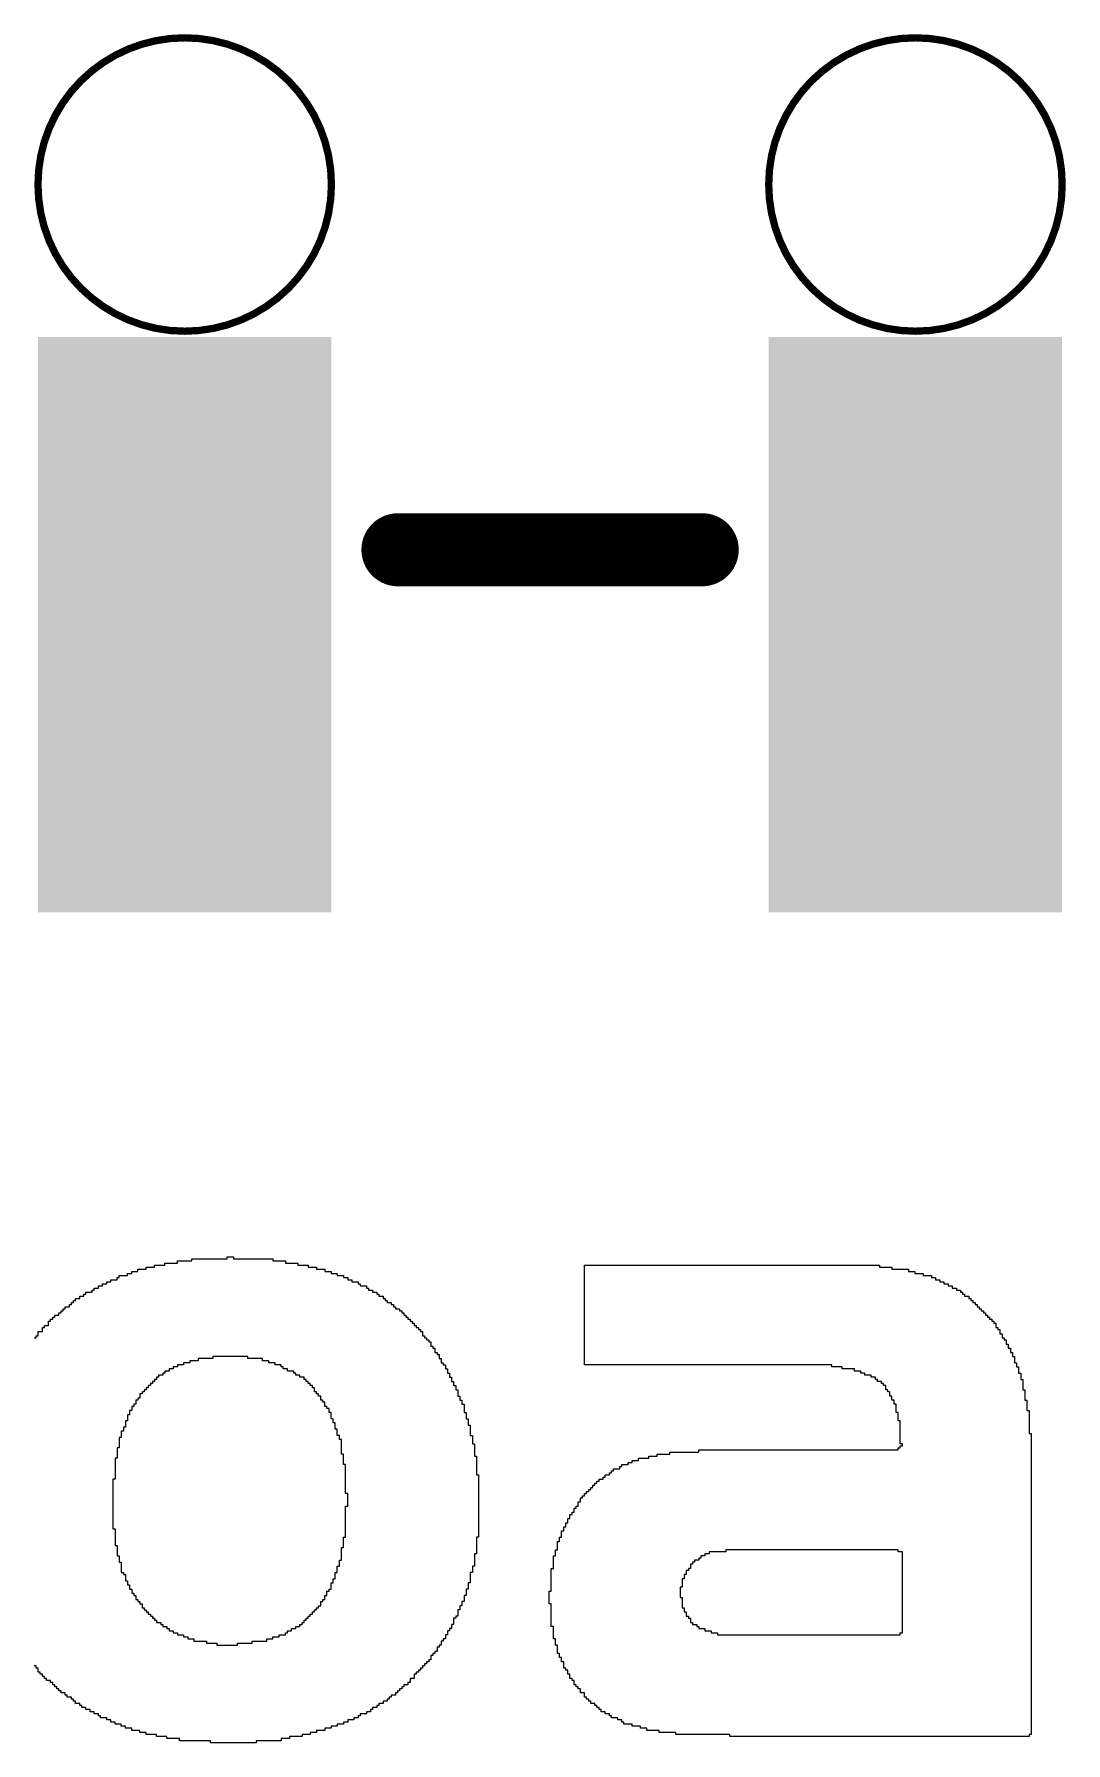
# Model space of a CAD drawing. Header units: inches. Extents: x -3.1 to 90.9, y -0.8 to 60.1.
# Drawn here: x 42.13 to 45.71, y 48.81 to 54.75 of the extents above; entities that cross this region are included whole.
import ezdxf

# ---------------------------------------------------------------- set-up
doc = ezdxf.new("R2010")
doc.units = ezdxf.units.IN
for name, color, linetype in [('Mechanical 1', 6, 'Continuous'), ('Top Overlay', 2, 'Continuous'), ('Top Paste', 8, 'Continuous')]:
    doc.layers.add(name, color=color, linetype=linetype)

# ---------------------------------------------------------------- blocks, each defined once
blk = doc.blocks.new('CONN_SMD_FH_00369_36')
at = {"layer": 'Top Paste'}
for points in [[(-5.84, -3.8), (-6.86, -3.8), (-6.86, -1.8), (-5.84, -1.8)], [(-3.3, -3.8), (-4.32, -3.8), (-4.32, -1.8), (-3.3, -1.8)]]:
    blk.add_hatch(color=8, dxfattribs=at).paths.add_polyline_path(points)
at = {"layer": 'Mechanical 1'}
for points, const_width in [([(-5.84, -1.2701, 1), (-6.86, -1.2701, 1)], 0.0254), ([(-3.3, -1.2701, 1), (-4.32, -1.2701, 1)], 0.0254), ([(-6.8664, -1.2701, 1), (-6.8537, -1.2701, 1)], 0.0127), ([(-5.8463, -1.2701, 1), (-5.8336, -1.2701, 1)], 0.0127), ([(-4.3264, -1.2701, 1), (-4.3137, -1.2701, 1)], 0.0127), ([(-3.3063, -1.2701, 1), (-3.2936, -1.2701, 1)], 0.0127)]:
    blk.add_lwpolyline(points, format="xyb", close=True, dxfattribs=dict(at, const_width=const_width))
at = {"layer": 'Top Overlay', "const_width": 0.254}
blk.add_lwpolyline([(-5.6088, -2.54), (-4.5511, -2.54)], dxfattribs=at)
at = {"layer": 'Top Overlay', "const_width": 0.127}
for points in [[(-5.6723, -2.54, 1), (-5.5453, -2.54, 1)], [(-4.6146, -2.54, 1), (-4.4876, -2.54, 1)]]:
    blk.add_lwpolyline(points, format="xyb", close=True, dxfattribs=at)

msp = doc.modelspace()

# ---------------------------------------------------------------- linework, layer by layer
at = {"layer": 'Mechanical 1'}
for points, const_width in [([(43.16, 54.2299, 1), (42.14, 54.2299, 1)], 0.01), ([(45.7, 54.2299, 1), (44.68, 54.2299, 1)], 0.01), ([(42.1375, 54.2299, 1), (42.1425, 54.2299, 1)], 0.005), ([(43.1575, 54.2299, 1), (43.1625, 54.2299, 1)], 0.005), ([(44.6775, 54.2299, 1), (44.6825, 54.2299, 1)], 0.005), ([(45.6975, 54.2299, 1), (45.7025, 54.2299, 1)], 0.005)]:
    msp.add_lwpolyline(points, format="xyb", close=True, dxfattribs=dict(at, const_width=const_width))
at = {"layer": 'Top Overlay'}
for p, q in [((42.6751, 50.4873), (42.6751, 50.4945)), ((42.6751, 50.4945), (42.7978, 50.4945)), ((42.7978, 50.4945), (42.7978, 50.5017)), ((42.7978, 50.5017), (42.8195, 50.5017)), ((42.8195, 50.5017), (42.8195, 50.4945)), ((42.8195, 50.4945), (42.9567, 50.4945)), ((42.9567, 50.4945), (42.9567, 50.4873)), ((42.4224, 50.4295), (42.4224, 50.4367)), ((42.4224, 50.4367), (42.4512, 50.4367)), ((42.4512, 50.4367), (42.4512, 50.4439)), ((42.4512, 50.4439), (42.4657, 50.4439)), ((42.4657, 50.4439), (42.4657, 50.4512)), ((42.4657, 50.4512), (42.4873, 50.4512)), ((42.4873, 50.4512), (42.4873, 50.4584)), ((42.4873, 50.4584), (42.5162, 50.4584)), ((42.5162, 50.4584), (42.5162, 50.4656)), ((42.5162, 50.4656), (42.5451, 50.4656)), ((42.5451, 50.4656), (42.5451, 50.4728)), ((42.5451, 50.4728), (42.5812, 50.4728)), ((42.5812, 50.4728), (42.5812, 50.48)), ((42.5812, 50.48), (42.6245, 50.48)), ((42.6245, 50.48), (42.6245, 50.4873)), ((42.6245, 50.4873), (42.6751, 50.4873)), ((42.9567, 50.4873), (43, 50.4873)), ((43, 50.4873), (43, 50.48)), ((43, 50.48), (43.0433, 50.48)), ((43.0433, 50.48), (43.0433, 50.4728)), ((43.0433, 50.4728), (43.0794, 50.4728)), ((43.0794, 50.4728), (43.0794, 50.4656)), ((43.0794, 50.4656), (43.1083, 50.4656)), ((43.1083, 50.4656), (43.1083, 50.4584)), ((43.1083, 50.4584), (43.1372, 50.4584)), ((43.1372, 50.4584), (43.1372, 50.4512)), ((43.1372, 50.4512), (43.1588, 50.4512)), ((43.1588, 50.4512), (43.1588, 50.4439)), ((43.1588, 50.4439), (43.1805, 50.4439)), ((43.1805, 50.4439), (43.1805, 50.4367)), ((43.1805, 50.4367), (43.2022, 50.4367)), ((43.2022, 50.4367), (43.2022, 50.4295)), ((44.0397, 50.1262), (44.0397, 50.4728)), ((44.0397, 50.4728), (45.0651, 50.4728)), ((45.0651, 50.4728), (45.0651, 50.4656)), ((45.0651, 50.4656), (45.1084, 50.4656)), ((45.1084, 50.4656), (45.1084, 50.4584)), ((45.1084, 50.4584), (45.1661, 50.4584)), ((45.1661, 50.4584), (45.1661, 50.4512)), ((45.1661, 50.4512), (45.1878, 50.4512)), ((45.1878, 50.4512), (45.1878, 50.4439)), ((45.1878, 50.4439), (45.2167, 50.4439)), ((45.2167, 50.4439), (45.2167, 50.4367)), ((45.2167, 50.4367), (45.2456, 50.4367)), ((45.2456, 50.4367), (45.2456, 50.4295)), ((42.3068, 50.3717), (42.3068, 50.379)), ((42.3068, 50.379), (42.3285, 50.379)), ((42.3285, 50.379), (42.3285, 50.3862)), ((42.3285, 50.3862), (42.3357, 50.3862)), ((42.3357, 50.3862), (42.3357, 50.3934)), ((42.3357, 50.3934), (42.3501, 50.3934)), ((42.3501, 50.3934), (42.3501, 50.4006)), ((42.3501, 50.4006), (42.3646, 50.4006)), ((42.3646, 50.4006), (42.3646, 50.4078)), ((42.3646, 50.4078), (42.379, 50.4078)), ((42.379, 50.4078), (42.379, 50.4151)), ((42.379, 50.4151), (42.3935, 50.4151)), ((42.3935, 50.4151), (42.3935, 50.4223)), ((42.3935, 50.4223), (42.4151, 50.4223)), ((42.4151, 50.4223), (42.4151, 50.4295)), ((42.4151, 50.4295), (42.4224, 50.4295)), ((43.2022, 50.4295), (43.2166, 50.4295)), ((43.2166, 50.4295), (43.2166, 50.4223)), ((43.2166, 50.4223), (43.231, 50.4223)), ((43.231, 50.4223), (43.231, 50.4151)), ((43.231, 50.4151), (43.2527, 50.4151)), ((43.2527, 50.4151), (43.2527, 50.4078)), ((43.2527, 50.4078), (43.2599, 50.4078)), ((43.2599, 50.4078), (43.2599, 50.4006)), ((43.2599, 50.4006), (43.2816, 50.4006)), ((43.2816, 50.4006), (43.2816, 50.3934)), ((43.2816, 50.3934), (43.2888, 50.3934)), ((43.2888, 50.3934), (43.2888, 50.3862)), ((43.2888, 50.3862), (43.3033, 50.3862)), ((43.3033, 50.3862), (43.3033, 50.379)), ((43.3033, 50.379), (43.3177, 50.379)), ((43.3177, 50.379), (43.3177, 50.3717)), ((45.2456, 50.4295), (45.26, 50.4295)), ((45.26, 50.4295), (45.26, 50.4223)), ((45.26, 50.4223), (45.2744, 50.4223)), ((45.2744, 50.4223), (45.2744, 50.4151)), ((45.2744, 50.4151), (45.2889, 50.4151)), ((45.2889, 50.4151), (45.2889, 50.4078)), ((45.2889, 50.4078), (45.3033, 50.4078)), ((45.3033, 50.4078), (45.3033, 50.4006)), ((45.3033, 50.4006), (45.3178, 50.4006)), ((45.3178, 50.4006), (45.3178, 50.3934)), ((45.3178, 50.3934), (45.3322, 50.3934)), ((45.3322, 50.3934), (45.3322, 50.3862)), ((45.3322, 50.3862), (45.3467, 50.3862)), ((45.3467, 50.3862), (45.3467, 50.379)), ((45.3467, 50.379), (45.3539, 50.379)), ((45.3539, 50.379), (45.3539, 50.3717)), ((42.2274, 50.314), (42.2274, 50.3212)), ((42.2274, 50.3212), (42.2346, 50.3212)), ((42.2346, 50.3212), (42.2346, 50.3284)), ((42.2346, 50.3284), (42.2491, 50.3284)), ((42.2491, 50.3284), (42.2491, 50.3356)), ((42.2491, 50.3356), (42.2563, 50.3356)), ((42.2563, 50.3356), (42.2563, 50.3429)), ((42.2563, 50.3429), (42.2635, 50.3429)), ((42.2635, 50.3429), (42.2635, 50.3501)), ((42.2635, 50.3501), (42.2707, 50.3501)), ((42.2707, 50.3501), (42.2707, 50.3573)), ((42.2707, 50.3573), (42.2852, 50.3573)), ((42.2852, 50.3573), (42.2852, 50.3645)), ((42.2852, 50.3645), (42.2996, 50.3645)), ((42.2996, 50.3645), (42.2996, 50.3717)), ((42.2996, 50.3717), (42.3068, 50.3717)), ((43.3177, 50.3717), (43.3249, 50.3717)), ((43.3249, 50.3717), (43.3249, 50.3645)), ((43.3249, 50.3645), (43.3394, 50.3645)), ((43.3394, 50.3645), (43.3394, 50.3573)), ((43.3394, 50.3573), (43.3466, 50.3573)), ((43.3466, 50.3573), (43.3466, 50.3501)), ((43.3466, 50.3501), (43.3538, 50.3501)), ((43.3538, 50.3501), (43.3538, 50.3429)), ((43.3538, 50.3429), (43.3682, 50.3429)), ((43.3682, 50.3429), (43.3682, 50.3356)), ((43.3682, 50.3356), (43.3755, 50.3356)), ((43.3755, 50.3356), (43.3755, 50.3284)), ((43.3755, 50.3284), (43.3827, 50.3284)), ((43.3827, 50.3284), (43.3827, 50.3212)), ((43.3827, 50.3212), (43.3971, 50.3212)), ((43.3971, 50.3212), (43.3971, 50.314)), ((45.3539, 50.3717), (45.3611, 50.3717)), ((45.3611, 50.3717), (45.3611, 50.3645)), ((45.3611, 50.3645), (45.3755, 50.3645)), ((45.3755, 50.3645), (45.3755, 50.3573)), ((45.3755, 50.3573), (45.3828, 50.3573)), ((45.3828, 50.3573), (45.3828, 50.3501)), ((45.3828, 50.3501), (45.39, 50.3501)), ((45.39, 50.3501), (45.39, 50.3429)), ((45.39, 50.3429), (45.3972, 50.3429)), ((45.3972, 50.3429), (45.3972, 50.3356)), ((45.3972, 50.3356), (45.4044, 50.3356)), ((45.4044, 50.3356), (45.4044, 50.3284)), ((45.4044, 50.3284), (45.4116, 50.3284)), ((45.4116, 50.3284), (45.4116, 50.3212)), ((45.4116, 50.3212), (45.4189, 50.3212)), ((45.4189, 50.3212), (45.4189, 50.314)), ((42.1624, 50.2562), (42.1624, 50.2634)), ((42.1624, 50.2634), (42.1769, 50.2634)), ((42.1769, 50.2634), (42.1769, 50.2779)), ((42.1769, 50.2779), (42.1841, 50.2779)), ((42.1841, 50.2779), (42.1841, 50.2851)), ((42.1841, 50.2851), (42.1913, 50.2851)), ((42.1913, 50.2851), (42.1913, 50.2923)), ((42.1913, 50.2923), (42.1985, 50.2923)), ((42.1985, 50.2923), (42.1985, 50.2995)), ((42.1985, 50.2995), (42.213, 50.2995)), ((42.213, 50.2995), (42.213, 50.3068)), ((42.213, 50.3068), (42.2202, 50.3068)), ((42.2202, 50.3068), (42.2202, 50.314)), ((42.2202, 50.314), (42.2274, 50.314)), ((43.3971, 50.314), (43.4043, 50.314)), ((43.4043, 50.314), (43.4043, 50.3068)), ((43.4043, 50.3068), (43.4116, 50.3068)), ((43.4116, 50.3068), (43.4116, 50.2995)), ((43.4116, 50.2995), (43.4188, 50.2995)), ((43.4188, 50.2995), (43.4188, 50.2923)), ((43.4188, 50.2923), (43.426, 50.2923)), ((43.426, 50.2923), (43.426, 50.2851)), ((43.426, 50.2851), (43.4332, 50.2851)), ((43.4332, 50.2851), (43.4332, 50.2779)), ((43.4332, 50.2779), (43.4404, 50.2779)), ((43.4404, 50.2779), (43.4404, 50.2707)), ((43.4404, 50.2707), (43.4477, 50.2707)), ((43.4477, 50.2707), (43.4477, 50.2634)), ((43.4477, 50.2634), (43.4549, 50.2634)), ((43.4549, 50.2634), (43.4549, 50.2562)), ((45.4189, 50.314), (45.4261, 50.314)), ((45.4261, 50.314), (45.4261, 50.3068)), ((45.4261, 50.3068), (45.4333, 50.3068)), ((45.4333, 50.3068), (45.4333, 50.2995)), ((45.4333, 50.2995), (45.4405, 50.2995)), ((45.4405, 50.2995), (45.4405, 50.2923)), ((45.4405, 50.2923), (45.4477, 50.2923)), ((45.4477, 50.2923), (45.4477, 50.2851)), ((45.4477, 50.2851), (45.455, 50.2851)), ((45.455, 50.2851), (45.455, 50.2779)), ((45.455, 50.2779), (45.4622, 50.2779)), ((45.4622, 50.2779), (45.4622, 50.2707)), ((45.4622, 50.2707), (45.4694, 50.2707)), ((45.4694, 50.2707), (45.4694, 50.2562)), ((42.1263, 50.2201), (42.1335, 50.2201)), ((42.1335, 50.2201), (42.1335, 50.2273)), ((42.1335, 50.2273), (42.1408, 50.2273)), ((42.1408, 50.2273), (42.1408, 50.2418)), ((42.1408, 50.2418), (42.1552, 50.2418)), ((42.1552, 50.2418), (42.1552, 50.2562)), ((42.1552, 50.2562), (42.1624, 50.2562)), ((43.4549, 50.2562), (43.4621, 50.2562)), ((43.4621, 50.2562), (43.4621, 50.249)), ((43.4621, 50.249), (43.4693, 50.249)), ((43.4693, 50.249), (43.4693, 50.2418)), ((43.4693, 50.2418), (43.4765, 50.2418)), ((43.4765, 50.2418), (43.4765, 50.2273)), ((43.4765, 50.2273), (43.4838, 50.2273)), ((43.4838, 50.2273), (43.4838, 50.2201)), ((43.4838, 50.2201), (43.491, 50.2201)), ((43.491, 50.2201), (43.491, 50.2129)), ((43.491, 50.2129), (43.4982, 50.2129)), ((43.4982, 50.2129), (43.4982, 50.2057)), ((43.4982, 50.2057), (43.5054, 50.2057)), ((43.5054, 50.2057), (43.5054, 50.1912)), ((45.4694, 50.2562), (45.4766, 50.2562)), ((45.4766, 50.2562), (45.4766, 50.249)), ((45.4766, 50.249), (45.4838, 50.249)), ((45.4838, 50.249), (45.4838, 50.2346)), ((45.4838, 50.2346), (45.4911, 50.2346)), ((45.4911, 50.2346), (45.4911, 50.2201)), ((45.4911, 50.2201), (45.4983, 50.2201)), ((45.4983, 50.2201), (45.4983, 50.2129)), ((45.4983, 50.2129), (45.5055, 50.2129)), ((45.5055, 50.2129), (45.5055, 50.1984)), ((45.5055, 50.1984), (45.5127, 50.1984)), ((45.5127, 50.1984), (45.5127, 50.184)), ((42.6967, 50.1407), (42.6678, 50.1407)), ((42.6678, 50.1407), (42.6678, 50.1335)), ((42.7473, 50.1479), (42.6967, 50.1479)), ((42.6967, 50.1479), (42.6967, 50.1407)), ((42.87, 50.1551), (42.7473, 50.1551)), ((42.7473, 50.1551), (42.7473, 50.1479)), ((42.87, 50.1479), (42.87, 50.1551)), ((42.9206, 50.1479), (42.87, 50.1479)), ((42.9206, 50.1407), (42.9206, 50.1479)), ((42.9422, 50.1407), (42.9206, 50.1407)), ((42.9422, 50.1335), (42.9422, 50.1407)), ((43.5054, 50.1912), (43.5126, 50.1912)), ((43.5126, 50.1912), (43.5126, 50.184)), ((43.5126, 50.184), (43.5199, 50.184)), ((43.5199, 50.184), (43.5199, 50.1696)), ((43.5199, 50.1696), (43.5271, 50.1696)), ((43.5271, 50.1696), (43.5271, 50.1623)), ((43.5271, 50.1623), (43.5343, 50.1623)), ((43.5343, 50.1623), (43.5343, 50.1479)), ((43.5343, 50.1479), (43.5415, 50.1479)), ((43.5415, 50.1479), (43.5415, 50.1335)), ((45.5127, 50.184), (45.5199, 50.184)), ((45.5199, 50.184), (45.5199, 50.1696)), ((45.5199, 50.1696), (45.5272, 50.1696)), ((45.5272, 50.1696), (45.5272, 50.1551)), ((45.5272, 50.1551), (45.5344, 50.1551)), ((45.5344, 50.1551), (45.5344, 50.1335)), ((42.5595, 50.0829), (42.5523, 50.0829)), ((42.5523, 50.0829), (42.5523, 50.0757)), ((42.574, 50.0901), (42.5595, 50.0901)), ((42.5595, 50.0901), (42.5595, 50.0829)), ((42.5812, 50.0974), (42.574, 50.0974)), ((42.574, 50.0974), (42.574, 50.0901)), ((42.5956, 50.1046), (42.5812, 50.1046)), ((42.5812, 50.1046), (42.5812, 50.0974)), ((42.6101, 50.1118), (42.5956, 50.1118)), ((42.5956, 50.1118), (42.5956, 50.1046)), ((42.6245, 50.119), (42.6101, 50.119)), ((42.6101, 50.119), (42.6101, 50.1118)), ((42.6462, 50.1262), (42.6245, 50.1262)), ((42.6245, 50.1262), (42.6245, 50.119)), ((42.6678, 50.1335), (42.6462, 50.1335)), ((42.6462, 50.1335), (42.6462, 50.1262)), ((42.9639, 50.1335), (42.9422, 50.1335)), ((42.9639, 50.1262), (42.9639, 50.1335)), ((42.9856, 50.1262), (42.9639, 50.1262)), ((42.9856, 50.119), (42.9856, 50.1262)), ((42.9928, 50.119), (42.9856, 50.119)), ((42.9928, 50.1118), (42.9928, 50.119)), ((43.0072, 50.1118), (42.9928, 50.1118)), ((43.0072, 50.1046), (43.0072, 50.1118)), ((43.0289, 50.1046), (43.0072, 50.1046)), ((43.0289, 50.0974), (43.0289, 50.1046)), ((43.0361, 50.0974), (43.0289, 50.0974)), ((43.0361, 50.0901), (43.0361, 50.0974)), ((43.0505, 50.0901), (43.0361, 50.0901)), ((43.0505, 50.0829), (43.0505, 50.0901)), ((43.065, 50.0829), (43.0505, 50.0829)), ((43.065, 50.0757), (43.065, 50.0829)), ((43.5415, 50.1335), (43.5487, 50.1335)), ((43.5487, 50.1335), (43.5487, 50.1262)), ((43.5487, 50.1262), (43.556, 50.1262)), ((43.556, 50.1262), (43.556, 50.1118)), ((43.556, 50.1118), (43.5632, 50.1118)), ((43.5632, 50.1118), (43.5632, 50.0974)), ((43.5632, 50.0974), (43.5704, 50.0974)), ((43.5704, 50.0974), (43.5704, 50.0829)), ((43.5704, 50.0829), (43.5776, 50.0829)), ((43.5776, 50.0829), (43.5776, 50.0685)), ((44.899, 50.1262), (44.0397, 50.1262)), ((44.899, 50.119), (44.899, 50.1262)), ((44.9351, 50.119), (44.899, 50.119)), ((44.9351, 50.1118), (44.9351, 50.119)), ((44.9784, 50.1118), (44.9351, 50.1118)), ((44.9784, 50.1046), (44.9784, 50.1118)), ((45.0001, 50.1046), (44.9784, 50.1046)), ((45.0001, 50.0974), (45.0001, 50.1046)), ((45.0145, 50.0974), (45.0001, 50.0974)), ((45.0145, 50.0901), (45.0145, 50.0974)), ((45.0362, 50.0901), (45.0145, 50.0901)), ((45.0362, 50.0829), (45.0362, 50.0901)), ((45.0506, 50.0829), (45.0362, 50.0829)), ((45.0506, 50.0757), (45.0506, 50.0829)), ((45.5344, 50.1335), (45.5416, 50.1335)), ((45.5416, 50.1335), (45.5416, 50.119)), ((45.5416, 50.119), (45.5488, 50.119)), ((45.5488, 50.119), (45.5488, 50.0974)), ((45.5488, 50.0974), (45.556, 50.0974)), ((45.556, 50.0974), (45.556, 50.0757)), ((42.5018, 50.0252), (42.4946, 50.0252)), ((42.4946, 50.0252), (42.4946, 50.0107)), ((42.509, 50.0324), (42.5018, 50.0324)), ((42.5018, 50.0324), (42.5018, 50.0252)), ((42.5162, 50.0396), (42.509, 50.0396)), ((42.509, 50.0396), (42.509, 50.0324)), ((42.5234, 50.0468), (42.5162, 50.0468)), ((42.5162, 50.0468), (42.5162, 50.0396)), ((42.5307, 50.054), (42.5234, 50.054)), ((42.5234, 50.054), (42.5234, 50.0468)), ((42.5379, 50.0613), (42.5307, 50.0613)), ((42.5307, 50.0613), (42.5307, 50.054)), ((42.5451, 50.0685), (42.5379, 50.0685)), ((42.5379, 50.0685), (42.5379, 50.0613)), ((42.5523, 50.0757), (42.5451, 50.0757)), ((42.5451, 50.0757), (42.5451, 50.0685)), ((43.0722, 50.0757), (43.065, 50.0757)), ((43.0722, 50.0685), (43.0722, 50.0757)), ((43.0794, 50.0685), (43.0722, 50.0685)), ((43.0794, 50.0613), (43.0794, 50.0685)), ((43.0866, 50.0613), (43.0794, 50.0613)), ((43.0866, 50.054), (43.0866, 50.0613)), ((43.0939, 50.054), (43.0866, 50.054)), ((43.0939, 50.0468), (43.0939, 50.054)), ((43.1011, 50.0468), (43.0939, 50.0468)), ((43.1011, 50.0324), (43.1011, 50.0468)), ((43.1083, 50.0324), (43.1011, 50.0324)), ((43.1083, 50.0252), (43.1083, 50.0324)), ((43.1155, 50.0252), (43.1083, 50.0252)), ((43.1155, 50.0179), (43.1155, 50.0252)), ((43.5776, 50.0685), (43.5849, 50.0685)), ((43.5849, 50.0685), (43.5849, 50.054)), ((43.5849, 50.054), (43.5921, 50.054)), ((43.5921, 50.054), (43.5921, 50.0396)), ((43.5921, 50.0396), (43.5993, 50.0396)), ((43.5993, 50.0396), (43.5993, 50.0179)), ((45.0578, 50.0757), (45.0506, 50.0757)), ((45.0578, 50.0685), (45.0578, 50.0757)), ((45.0723, 50.0685), (45.0578, 50.0685)), ((45.0723, 50.0613), (45.0723, 50.0685)), ((45.0795, 50.0613), (45.0723, 50.0613)), ((45.0795, 50.054), (45.0795, 50.0613)), ((45.0867, 50.054), (45.0795, 50.054)), ((45.0867, 50.0396), (45.0867, 50.054)), ((45.0939, 50.0396), (45.0867, 50.0396)), ((45.0939, 50.0324), (45.0939, 50.0396)), ((45.1012, 50.0324), (45.0939, 50.0324)), ((45.1012, 50.0179), (45.1012, 50.0324)), ((45.556, 50.0757), (45.5633, 50.0757)), ((45.5633, 50.0757), (45.5633, 50.0396)), ((45.5633, 50.0396), (45.5705, 50.0396)), ((45.5705, 50.0396), (45.5705, 50.0035)), ((42.4657, 49.9674), (42.4585, 49.9674)), ((42.4585, 49.9674), (42.4585, 49.953)), ((42.4729, 49.9818), (42.4657, 49.9818)), ((42.4657, 49.9818), (42.4657, 49.9674)), ((42.4801, 49.9891), (42.4729, 49.9891)), ((42.4729, 49.9891), (42.4729, 49.9818)), ((42.4873, 50.0035), (42.4801, 50.0035)), ((42.4801, 50.0035), (42.4801, 49.9891)), ((42.4946, 50.0107), (42.4873, 50.0107)), ((42.4873, 50.0107), (42.4873, 50.0035)), ((43.1227, 50.0179), (43.1155, 50.0179)), ((43.1227, 50.0035), (43.1227, 50.0179)), ((43.13, 50.0035), (43.1227, 50.0035)), ((43.13, 49.9963), (43.13, 50.0035)), ((43.1372, 49.9963), (43.13, 49.9963)), ((43.1372, 49.9818), (43.1372, 49.9963)), ((43.1444, 49.9818), (43.1372, 49.9818)), ((43.1444, 49.9746), (43.1444, 49.9818)), ((43.1516, 49.9746), (43.1444, 49.9746)), ((43.1516, 49.9602), (43.1516, 49.9746)), ((43.1588, 49.9602), (43.1516, 49.9602)), ((43.1588, 49.9385), (43.1588, 49.9602)), ((43.5993, 50.0179), (43.6065, 50.0179)), ((43.6065, 50.0179), (43.6065, 50.0035)), ((43.6065, 50.0035), (43.6137, 50.0035)), ((43.6137, 50.0035), (43.6137, 49.9891)), ((43.6137, 49.9891), (43.621, 49.9891)), ((43.621, 49.9891), (43.621, 49.9602)), ((43.621, 49.9602), (43.6282, 49.9602)), ((43.6282, 49.9602), (43.6282, 49.9385)), ((45.1084, 50.0179), (45.1012, 50.0179)), ((45.1084, 50.0035), (45.1084, 50.0179)), ((45.1156, 50.0035), (45.1084, 50.0035)), ((45.1156, 49.9891), (45.1156, 50.0035)), ((45.1228, 49.9891), (45.1156, 49.9891)), ((45.1228, 49.9602), (45.1228, 49.9891)), ((45.13, 49.9602), (45.1228, 49.9602)), ((45.13, 49.9313), (45.13, 49.9602)), ((45.5705, 50.0035), (45.5777, 50.0035)), ((45.5777, 50.0035), (45.5777, 49.9674)), ((45.5777, 49.9674), (45.5849, 49.9674)), ((45.5849, 49.9674), (45.5849, 49.888)), ((42.444, 49.9096), (42.4368, 49.9096)), ((42.4368, 49.9096), (42.4368, 49.8952)), ((42.4512, 49.9313), (42.444, 49.9313)), ((42.444, 49.9313), (42.444, 49.9096)), ((42.4585, 49.953), (42.4512, 49.953)), ((42.4512, 49.953), (42.4512, 49.9313)), ((43.1661, 49.9385), (43.1588, 49.9385)), ((43.1661, 49.9241), (43.1661, 49.9385)), ((43.1733, 49.9241), (43.1661, 49.9241)), ((43.1733, 49.9024), (43.1733, 49.9241)), ((43.1805, 49.9024), (43.1733, 49.9024)), ((43.1805, 49.8807), (43.1805, 49.9024)), ((43.6282, 49.9385), (43.6354, 49.9385)), ((43.6354, 49.9385), (43.6354, 49.9169)), ((43.6354, 49.9169), (43.6426, 49.9169)), ((43.6426, 49.9169), (43.6426, 49.8807)), ((45.1373, 49.9313), (45.13, 49.9313)), ((45.1373, 49.8519), (45.1373, 49.9313)), ((42.4296, 49.8735), (42.4224, 49.8735)), ((42.4224, 49.8735), (42.4224, 49.8374)), ((42.4368, 49.8952), (42.4296, 49.8952)), ((42.4296, 49.8952), (42.4296, 49.8735)), ((43.1877, 49.8807), (43.1805, 49.8807)), ((43.1877, 49.8663), (43.1877, 49.8807)), ((43.1949, 49.8663), (43.1877, 49.8663)), ((43.1949, 49.8158), (43.1949, 49.8663)), ((43.6426, 49.8807), (43.6498, 49.8807)), ((43.6498, 49.8807), (43.6498, 49.8519)), ((43.6498, 49.8519), (43.6571, 49.8519)), ((43.6571, 49.8519), (43.6571, 49.8085)), ((45.1445, 49.8519), (45.1373, 49.8519)), ((45.1373, 49.8374), (45.1373, 49.8446)), ((45.1373, 49.8446), (45.1445, 49.8446)), ((45.1445, 49.8446), (45.1445, 49.8519)), ((45.5849, 49.888), (45.5921, 49.888)), ((45.5921, 49.888), (45.5921, 48.841)), ((42.4151, 49.8013), (42.4079, 49.8013)), ((42.4079, 49.8013), (42.4079, 49.7291)), ((42.4224, 49.8374), (42.4151, 49.8374)), ((42.4151, 49.8374), (42.4151, 49.8013)), ((43.2022, 49.8158), (43.1949, 49.8158)), ((43.2022, 49.7797), (43.2022, 49.8158)), ((43.6571, 49.8085), (43.6643, 49.8085)), ((43.6643, 49.8085), (43.6643, 49.7436)), ((44.1914, 49.7797), (44.1914, 49.7869)), ((44.1914, 49.7869), (44.2058, 49.7869)), ((44.2058, 49.7869), (44.2058, 49.7941)), ((44.2058, 49.7941), (44.2275, 49.7941)), ((44.2275, 49.7941), (44.2275, 49.8013)), ((44.2275, 49.8013), (44.2636, 49.8013)), ((44.2636, 49.8013), (44.2636, 49.8085)), ((44.2636, 49.8085), (44.2925, 49.8085)), ((44.2925, 49.8085), (44.2925, 49.8158)), ((44.2925, 49.8158), (44.3358, 49.8158)), ((44.3358, 49.8158), (44.3358, 49.823)), ((44.3358, 49.823), (44.4369, 49.823)), ((44.4369, 49.823), (44.4369, 49.8302)), ((44.4369, 49.8302), (45.13, 49.8302)), ((45.13, 49.8302), (45.13, 49.8374)), ((45.13, 49.8374), (45.1373, 49.8374)), ((42.4079, 49.7291), (42.4007, 49.7291)), ((42.4007, 49.7291), (42.4007, 49.5558)), ((43.2094, 49.7797), (43.2022, 49.7797)), ((43.2094, 49.6786), (43.2094, 49.7797)), ((43.6643, 49.7436), (43.6715, 49.7436)), ((43.6715, 49.7436), (43.6715, 49.5269)), ((44.0831, 49.7147), (44.0831, 49.7219)), ((44.0831, 49.7219), (44.0903, 49.7219)), ((44.0903, 49.7219), (44.0903, 49.7291)), ((44.0903, 49.7291), (44.1047, 49.7291)), ((44.1047, 49.7291), (44.1047, 49.7363)), ((44.1047, 49.7363), (44.1119, 49.7363)), ((44.1119, 49.7363), (44.1119, 49.7436)), ((44.1119, 49.7436), (44.1264, 49.7436)), ((44.1264, 49.7436), (44.1264, 49.7508)), ((44.1264, 49.7508), (44.1336, 49.7508)), ((44.1336, 49.7508), (44.1336, 49.758)), ((44.1336, 49.758), (44.1408, 49.758)), ((44.1408, 49.758), (44.1408, 49.7652)), ((44.1408, 49.7652), (44.1625, 49.7652)), ((44.1625, 49.7652), (44.1625, 49.7724)), ((44.1625, 49.7724), (44.1697, 49.7724)), ((44.1697, 49.7724), (44.1697, 49.7797)), ((44.1697, 49.7797), (44.1914, 49.7797)), ((43.2166, 49.6786), (43.2094, 49.6786)), ((43.2166, 49.6353), (43.2166, 49.6786)), ((44.0253, 49.6497), (44.0253, 49.6641)), ((44.0253, 49.6641), (44.0325, 49.6641)), ((44.0325, 49.6641), (44.0325, 49.6714)), ((44.0325, 49.6714), (44.0397, 49.6714)), ((44.0397, 49.6714), (44.0397, 49.6786)), ((44.0397, 49.6786), (44.047, 49.6786)), ((44.047, 49.6786), (44.047, 49.6858)), ((44.047, 49.6858), (44.0542, 49.6858)), ((44.0542, 49.6858), (44.0542, 49.693)), ((44.0542, 49.693), (44.0614, 49.693)), ((44.0614, 49.693), (44.0614, 49.7002)), ((44.0614, 49.7002), (44.0686, 49.7002)), ((44.0686, 49.7002), (44.0686, 49.7075)), ((44.0686, 49.7075), (44.0758, 49.7075)), ((44.0758, 49.7075), (44.0758, 49.7147)), ((44.0758, 49.7147), (44.0831, 49.7147)), ((43.2094, 49.5269), (43.2094, 49.6353)), ((43.2094, 49.6353), (43.2166, 49.6353)), ((43.9892, 49.5919), (43.9892, 49.6064)), ((43.9892, 49.6064), (43.9964, 49.6064)), ((43.9964, 49.6064), (43.9964, 49.6136)), ((43.9964, 49.6136), (44.0036, 49.6136)), ((44.0036, 49.6136), (44.0036, 49.628)), ((44.0036, 49.628), (44.0109, 49.628)), ((44.0109, 49.628), (44.0109, 49.6353)), ((44.0109, 49.6353), (44.0181, 49.6353)), ((44.0181, 49.6353), (44.0181, 49.6497)), ((44.0181, 49.6497), (44.0253, 49.6497)), ((42.4007, 49.5558), (42.4079, 49.5558)), ((42.4079, 49.5558), (42.4079, 49.5125)), ((43.9603, 49.5269), (43.9603, 49.5486)), ((43.9603, 49.5486), (43.9675, 49.5486)), ((43.9675, 49.5486), (43.9675, 49.563)), ((43.9675, 49.563), (43.9748, 49.563)), ((43.9748, 49.563), (43.9748, 49.5775)), ((43.9748, 49.5775), (43.982, 49.5775)), ((43.982, 49.5775), (43.982, 49.5919)), ((43.982, 49.5919), (43.9892, 49.5919)), ((42.4079, 49.5125), (42.4079, 49.5053)), ((42.4079, 49.5053), (42.4079, 49.4981)), ((42.4079, 49.4981), (42.4151, 49.4981)), ((42.4151, 49.4981), (42.4151, 49.462)), ((43.1949, 49.4475), (43.1949, 49.4908)), ((43.1949, 49.4908), (43.2022, 49.4908)), ((43.2022, 49.4908), (43.2022, 49.5269)), ((43.2022, 49.5269), (43.2094, 49.5269)), ((43.6715, 49.5269), (43.6643, 49.5269)), ((43.6643, 49.5269), (43.6643, 49.4692)), ((43.9459, 49.4836), (43.9459, 49.5125)), ((43.9459, 49.5125), (43.9531, 49.5125)), ((43.9531, 49.5125), (43.9531, 49.5269)), ((43.9531, 49.5269), (43.9603, 49.5269)), ((42.4151, 49.462), (42.4224, 49.462)), ((42.4224, 49.462), (42.4224, 49.4403)), ((42.4224, 49.4403), (42.4296, 49.4403)), ((42.4296, 49.4403), (42.4296, 49.4042)), ((43.1805, 49.4042), (43.1805, 49.4259)), ((43.1805, 49.4259), (43.1877, 49.4259)), ((43.1877, 49.4259), (43.1877, 49.4475)), ((43.1877, 49.4475), (43.1949, 49.4475)), ((43.6571, 49.4259), (43.6498, 49.4259)), ((43.6498, 49.4259), (43.6498, 49.4042)), ((43.6643, 49.4692), (43.6571, 49.4692)), ((43.6571, 49.4692), (43.6571, 49.4259)), ((43.9314, 49.4186), (43.9314, 49.462)), ((43.9314, 49.462), (43.9387, 49.462)), ((43.9387, 49.462), (43.9387, 49.4836)), ((43.9387, 49.4836), (43.9459, 49.4836)), ((44.4152, 49.4331), (44.408, 49.4331)), ((44.408, 49.4331), (44.408, 49.4186)), ((44.4224, 49.4403), (44.4152, 49.4403)), ((44.4152, 49.4403), (44.4152, 49.4331)), ((44.4369, 49.4475), (44.4224, 49.4475)), ((44.4224, 49.4475), (44.4224, 49.4403)), ((44.4441, 49.4547), (44.4369, 49.4547)), ((44.4369, 49.4547), (44.4369, 49.4475)), ((44.4585, 49.462), (44.4441, 49.462)), ((44.4441, 49.462), (44.4441, 49.4547)), ((44.473, 49.4692), (44.4585, 49.4692)), ((44.4585, 49.4692), (44.4585, 49.462)), ((44.5307, 49.4764), (44.473, 49.4764)), ((44.473, 49.4764), (44.473, 49.4692)), ((45.13, 49.4836), (44.5307, 49.4836)), ((44.5307, 49.4836), (44.5307, 49.4764)), ((45.13, 49.4764), (45.13, 49.4836)), ((45.1445, 49.4764), (45.13, 49.4764)), ((45.1445, 49.1948), (45.1445, 49.4764)), ((42.4296, 49.4042), (42.4368, 49.4042)), ((42.4368, 49.4042), (42.4368, 49.397)), ((42.4368, 49.397), (42.444, 49.397)), ((42.444, 49.397), (42.444, 49.3753)), ((42.444, 49.3753), (42.4512, 49.3753)), ((42.4512, 49.3753), (42.4512, 49.3609)), ((43.1588, 49.3464), (43.1588, 49.3681)), ((43.1588, 49.3681), (43.1661, 49.3681)), ((43.1661, 49.3681), (43.1661, 49.3825)), ((43.1661, 49.3825), (43.1733, 49.3825)), ((43.1733, 49.3825), (43.1733, 49.4042)), ((43.1733, 49.4042), (43.1805, 49.4042)), ((43.6426, 49.3681), (43.6354, 49.3681)), ((43.6354, 49.3681), (43.6354, 49.3464)), ((43.6498, 49.4042), (43.6426, 49.4042)), ((43.6426, 49.4042), (43.6426, 49.3681)), ((43.9242, 49.3392), (43.9242, 49.4186)), ((43.9242, 49.4186), (43.9314, 49.4186)), ((44.3863, 49.3825), (44.3791, 49.3825)), ((44.3791, 49.3825), (44.3791, 49.3537)), ((44.3935, 49.397), (44.3863, 49.397)), ((44.3863, 49.397), (44.3863, 49.3825)), ((44.4008, 49.4114), (44.3935, 49.4114)), ((44.3935, 49.4114), (44.3935, 49.397)), ((44.408, 49.4186), (44.4008, 49.4186)), ((44.4008, 49.4186), (44.4008, 49.4114)), ((42.4512, 49.3609), (42.4585, 49.3609)), ((42.4585, 49.3609), (42.4585, 49.3464)), ((42.4585, 49.3464), (42.4657, 49.3464)), ((42.4657, 49.3464), (42.4657, 49.332)), ((42.4657, 49.332), (42.4729, 49.332)), ((42.4729, 49.332), (42.4729, 49.3248)), ((42.4729, 49.3248), (42.4801, 49.3248)), ((42.4801, 49.3248), (42.4801, 49.3103)), ((42.4801, 49.3103), (42.4873, 49.3103)), ((42.4873, 49.3103), (42.4873, 49.3031)), ((43.13, 49.3031), (43.13, 49.3103)), ((43.13, 49.3103), (43.1372, 49.3103)), ((43.1372, 49.3103), (43.1372, 49.3248)), ((43.1372, 49.3248), (43.1444, 49.3248)), ((43.1444, 49.3248), (43.1444, 49.3392)), ((43.1444, 49.3392), (43.1516, 49.3392)), ((43.1516, 49.3392), (43.1516, 49.3464)), ((43.1516, 49.3464), (43.1588, 49.3464)), ((43.6282, 49.3248), (43.621, 49.3248)), ((43.621, 49.3248), (43.621, 49.3031)), ((43.6354, 49.3464), (43.6282, 49.3464)), ((43.6282, 49.3464), (43.6282, 49.3248)), ((43.917, 49.2959), (43.917, 49.3392)), ((43.917, 49.3392), (43.9242, 49.3392)), ((44.3791, 49.3537), (44.3719, 49.3537)), ((44.3719, 49.3537), (44.3719, 49.3175)), ((44.3719, 49.3175), (44.3791, 49.3175)), ((44.3791, 49.3175), (44.3791, 49.2814)), ((42.4873, 49.3031), (42.4946, 49.3031)), ((42.4946, 49.3031), (42.4946, 49.2959)), ((42.4946, 49.2959), (42.5018, 49.2959)), ((42.5018, 49.2959), (42.5018, 49.2814)), ((42.5018, 49.2814), (42.509, 49.2814)), ((42.509, 49.2814), (42.509, 49.2742)), ((42.509, 49.2742), (42.5162, 49.2742)), ((42.5162, 49.2742), (42.5162, 49.267)), ((42.5162, 49.267), (42.5234, 49.267)), ((42.5234, 49.267), (42.5234, 49.2598)), ((42.5234, 49.2598), (42.5307, 49.2598)), ((42.5307, 49.2598), (42.5307, 49.2526)), ((42.5307, 49.2526), (42.5379, 49.2526)), ((42.5379, 49.2526), (42.5379, 49.2453)), ((43.0794, 49.2453), (43.0794, 49.2526)), ((43.0794, 49.2526), (43.0866, 49.2526)), ((43.0866, 49.2526), (43.0866, 49.2598)), ((43.0866, 49.2598), (43.0939, 49.2598)), ((43.0939, 49.2598), (43.0939, 49.267)), ((43.0939, 49.267), (43.1011, 49.267)), ((43.1011, 49.267), (43.1011, 49.2742)), ((43.1011, 49.2742), (43.1083, 49.2742)), ((43.1083, 49.2742), (43.1083, 49.2814)), ((43.1083, 49.2814), (43.1155, 49.2814)), ((43.1155, 49.2814), (43.1155, 49.2887)), ((43.1155, 49.2887), (43.1227, 49.2887)), ((43.1227, 49.2887), (43.1227, 49.3031)), ((43.1227, 49.3031), (43.13, 49.3031)), ((43.5993, 49.2526), (43.5921, 49.2526)), ((43.5921, 49.2526), (43.5921, 49.2453)), ((43.6065, 49.2742), (43.5993, 49.2742)), ((43.5993, 49.2742), (43.5993, 49.2526)), ((43.6137, 49.2887), (43.6065, 49.2887)), ((43.6065, 49.2887), (43.6065, 49.2742)), ((43.621, 49.3031), (43.6137, 49.3031)), ((43.6137, 49.3031), (43.6137, 49.2887)), ((43.9242, 49.2959), (43.917, 49.2959)), ((43.9242, 49.2165), (43.9242, 49.2959)), ((44.3791, 49.2814), (44.3863, 49.2814)), ((44.3863, 49.2814), (44.3863, 49.267)), ((44.3863, 49.267), (44.3935, 49.267)), ((44.3935, 49.267), (44.3935, 49.2526)), ((44.3935, 49.2526), (44.4008, 49.2526)), ((44.4008, 49.2526), (44.4008, 49.2453)), ((42.5379, 49.2453), (42.5451, 49.2453)), ((42.5451, 49.2453), (42.5451, 49.2381)), ((42.5451, 49.2381), (42.5523, 49.2381)), ((42.5523, 49.2381), (42.5523, 49.2309)), ((42.5523, 49.2309), (42.5668, 49.2309)), ((42.5668, 49.2309), (42.5668, 49.2237)), ((42.5668, 49.2237), (42.574, 49.2237)), ((42.574, 49.2237), (42.574, 49.2165)), ((42.574, 49.2165), (42.5884, 49.2165)), ((42.5884, 49.2165), (42.5884, 49.2092)), ((42.5884, 49.2092), (42.5956, 49.2092)), ((42.5956, 49.2092), (42.5956, 49.202)), ((42.5956, 49.202), (42.6101, 49.202)), ((42.6101, 49.202), (42.6101, 49.1948)), ((42.6101, 49.1948), (42.6245, 49.1948)), ((42.6245, 49.1948), (42.6245, 49.1876)), ((42.6245, 49.1876), (42.6462, 49.1876)), ((42.6462, 49.1876), (42.6462, 49.1804)), ((42.9783, 49.1804), (42.9783, 49.1876)), ((42.9783, 49.1876), (43, 49.1876)), ((43, 49.1876), (43, 49.1948)), ((43, 49.1948), (43.0072, 49.1948)), ((43.0072, 49.1948), (43.0072, 49.202)), ((43.0072, 49.202), (43.0217, 49.202)), ((43.0217, 49.202), (43.0217, 49.2092)), ((43.0217, 49.2092), (43.0361, 49.2092)), ((43.0361, 49.2092), (43.0361, 49.2165)), ((43.0361, 49.2165), (43.0505, 49.2165)), ((43.0505, 49.2165), (43.0505, 49.2237)), ((43.0505, 49.2237), (43.0578, 49.2237)), ((43.0578, 49.2237), (43.0578, 49.2309)), ((43.0578, 49.2309), (43.065, 49.2309)), ((43.065, 49.2309), (43.065, 49.2381)), ((43.065, 49.2381), (43.0722, 49.2381)), ((43.0722, 49.2381), (43.0722, 49.2453)), ((43.0722, 49.2453), (43.0794, 49.2453)), ((43.5632, 49.1876), (43.556, 49.1876)), ((43.556, 49.1876), (43.556, 49.1731)), ((43.5704, 49.202), (43.5632, 49.202)), ((43.5632, 49.202), (43.5632, 49.1876)), ((43.5776, 49.2092), (43.5704, 49.2092)), ((43.5704, 49.2092), (43.5704, 49.202)), ((43.5849, 49.2237), (43.5776, 49.2237)), ((43.5776, 49.2237), (43.5776, 49.2092)), ((43.5921, 49.2453), (43.5849, 49.2453)), ((43.5849, 49.2453), (43.5849, 49.2237)), ((43.9314, 49.2165), (43.9242, 49.2165)), ((43.9314, 49.1731), (43.9314, 49.2165)), ((44.4008, 49.2453), (44.408, 49.2453)), ((44.408, 49.2453), (44.408, 49.2309)), ((44.408, 49.2309), (44.4152, 49.2309)), ((44.4152, 49.2309), (44.4152, 49.2237)), ((44.4152, 49.2237), (44.4296, 49.2237)), ((44.4296, 49.2237), (44.4296, 49.2165)), ((44.4296, 49.2165), (44.4369, 49.2165)), ((44.4369, 49.2165), (44.4369, 49.2092)), ((44.4369, 49.2092), (44.4585, 49.2092)), ((44.4585, 49.2092), (44.4585, 49.202)), ((44.4585, 49.202), (44.4802, 49.202)), ((44.4802, 49.202), (44.4802, 49.1948)), ((44.4802, 49.1948), (44.5019, 49.1948)), ((44.5019, 49.1948), (44.5019, 49.1876)), ((44.5019, 49.1876), (45.1373, 49.1876)), ((45.1373, 49.1876), (45.1373, 49.1948)), ((45.1373, 49.1948), (45.1445, 49.1948)), ((42.6462, 49.1804), (42.6606, 49.1804)), ((42.6606, 49.1804), (42.6606, 49.1731)), ((42.6606, 49.1731), (42.6823, 49.1731)), ((42.6823, 49.1731), (42.6823, 49.1659)), ((42.6823, 49.1659), (42.7256, 49.1659)), ((42.7256, 49.1659), (42.7256, 49.1587)), ((42.7256, 49.1587), (42.7617, 49.1587)), ((42.7617, 49.1587), (42.7617, 49.1515)), ((42.7617, 49.1515), (42.8339, 49.1515)), ((42.8339, 49.1515), (42.8339, 49.1587)), ((42.8339, 49.1587), (42.8845, 49.1587)), ((42.8845, 49.1587), (42.8845, 49.1659)), ((42.8845, 49.1659), (42.935, 49.1659)), ((42.935, 49.1659), (42.935, 49.1731)), ((42.935, 49.1731), (42.9567, 49.1731)), ((42.9567, 49.1731), (42.9567, 49.1804)), ((42.9567, 49.1804), (42.9783, 49.1804)), ((43.5271, 49.1298), (43.5199, 49.1298)), ((43.5199, 49.1298), (43.5199, 49.1226)), ((43.5343, 49.1443), (43.5271, 49.1443)), ((43.5271, 49.1443), (43.5271, 49.1298)), ((43.5415, 49.1515), (43.5343, 49.1515)), ((43.5343, 49.1515), (43.5343, 49.1443)), ((43.5487, 49.1659), (43.5415, 49.1659)), ((43.5415, 49.1659), (43.5415, 49.1515)), ((43.556, 49.1731), (43.5487, 49.1731)), ((43.5487, 49.1731), (43.5487, 49.1659)), ((43.9387, 49.1731), (43.9314, 49.1731)), ((43.9387, 49.1515), (43.9387, 49.1731)), ((43.9459, 49.1515), (43.9387, 49.1515)), ((43.9459, 49.1226), (43.9459, 49.1515)), ((42.1335, 49.0793), (42.1263, 49.0793)), ((42.1335, 49.0721), (42.1335, 49.0793)), ((42.1408, 49.0721), (42.1335, 49.0721)), ((42.1408, 49.0576), (42.1408, 49.0721)), ((43.4765, 49.0721), (43.4693, 49.0721)), ((43.4693, 49.0721), (43.4693, 49.0648)), ((43.4838, 49.0793), (43.4765, 49.0793)), ((43.4765, 49.0793), (43.4765, 49.0721)), ((43.491, 49.0865), (43.4838, 49.0865)), ((43.4838, 49.0865), (43.4838, 49.0793)), ((43.4982, 49.0937), (43.491, 49.0937)), ((43.491, 49.0937), (43.491, 49.0865)), ((43.5054, 49.1009), (43.4982, 49.1009)), ((43.4982, 49.1009), (43.4982, 49.0937)), ((43.5126, 49.1154), (43.5054, 49.1154)), ((43.5054, 49.1154), (43.5054, 49.1009)), ((43.5199, 49.1226), (43.5126, 49.1226)), ((43.5126, 49.1226), (43.5126, 49.1154)), ((43.9531, 49.1226), (43.9459, 49.1226)), ((43.9531, 49.1082), (43.9531, 49.1226)), ((43.9603, 49.1082), (43.9531, 49.1082)), ((43.9603, 49.0937), (43.9603, 49.1082)), ((43.9675, 49.0937), (43.9603, 49.0937)), ((43.9675, 49.0721), (43.9675, 49.0937)), ((43.9748, 49.0721), (43.9675, 49.0721)), ((43.9748, 49.0648), (43.9748, 49.0721)), ((42.148, 49.0576), (42.1408, 49.0576)), ((42.148, 49.0504), (42.148, 49.0576)), ((42.1552, 49.0504), (42.148, 49.0504)), ((42.1552, 49.0432), (42.1552, 49.0504)), ((42.1624, 49.0432), (42.1552, 49.0432)), ((42.1624, 49.0359), (42.1624, 49.0432)), ((42.1696, 49.0359), (42.1624, 49.0359)), ((42.1696, 49.0287), (42.1696, 49.0359)), ((42.1841, 49.0287), (42.1696, 49.0287)), ((42.1841, 49.0215), (42.1841, 49.0287)), ((42.1913, 49.0215), (42.1841, 49.0215)), ((42.1913, 49.0143), (42.1913, 49.0215)), ((42.1985, 49.0143), (42.1913, 49.0143)), ((42.1985, 49.0071), (42.1985, 49.0143)), ((43.426, 49.0143), (43.4116, 49.0143)), ((43.4116, 49.0143), (43.4116, 49.0071)), ((43.4332, 49.0215), (43.426, 49.0215)), ((43.426, 49.0215), (43.426, 49.0143)), ((43.4477, 49.0359), (43.4332, 49.0359)), ((43.4332, 49.0359), (43.4332, 49.0215)), ((43.4549, 49.0504), (43.4477, 49.0504)), ((43.4477, 49.0504), (43.4477, 49.0359)), ((43.4621, 49.0576), (43.4549, 49.0576)), ((43.4549, 49.0576), (43.4549, 49.0504)), ((43.4693, 49.0648), (43.4621, 49.0648)), ((43.4621, 49.0648), (43.4621, 49.0576)), ((43.982, 49.0648), (43.9748, 49.0648)), ((43.982, 49.0504), (43.982, 49.0648)), ((43.9892, 49.0504), (43.982, 49.0504)), ((43.9892, 49.0359), (43.9892, 49.0504)), ((43.9964, 49.0359), (43.9892, 49.0359)), ((43.9964, 49.0287), (43.9964, 49.0359)), ((44.0036, 49.0287), (43.9964, 49.0287)), ((44.0036, 49.0143), (44.0036, 49.0287)), ((44.0109, 49.0143), (44.0036, 49.0143)), ((44.0109, 49.0071), (44.0109, 49.0143)), ((42.2057, 49.0071), (42.1985, 49.0071)), ((42.2057, 48.9998), (42.2057, 49.0071)), ((42.213, 48.9998), (42.2057, 48.9998)), ((42.213, 48.9926), (42.213, 48.9998)), ((42.2202, 48.9926), (42.213, 48.9926)), ((42.2202, 48.9854), (42.2202, 48.9926)), ((42.2346, 48.9854), (42.2202, 48.9854)), ((42.2346, 48.9782), (42.2346, 48.9854)), ((42.2418, 48.9782), (42.2346, 48.9782)), ((42.2418, 48.971), (42.2418, 48.9782)), ((42.2563, 48.971), (42.2418, 48.971)), ((42.2563, 48.9637), (42.2563, 48.971)), ((42.2635, 48.9637), (42.2563, 48.9637)), ((42.2635, 48.9565), (42.2635, 48.9637)), ((42.2707, 48.9565), (42.2635, 48.9565)), ((42.2707, 48.9493), (42.2707, 48.9565)), ((43.3538, 48.9565), (43.3394, 48.9565)), ((43.3394, 48.9565), (43.3394, 48.9493)), ((43.361, 48.9637), (43.3538, 48.9637)), ((43.3538, 48.9637), (43.3538, 48.9565)), ((43.3682, 48.971), (43.361, 48.971)), ((43.361, 48.971), (43.361, 48.9637)), ((43.3827, 48.9782), (43.3682, 48.9782)), ((43.3682, 48.9782), (43.3682, 48.971)), ((43.3899, 48.9854), (43.3827, 48.9854)), ((43.3827, 48.9854), (43.3827, 48.9782)), ((43.3971, 48.9926), (43.3899, 48.9926)), ((43.3899, 48.9926), (43.3899, 48.9854)), ((43.4043, 48.9998), (43.3971, 48.9998)), ((43.3971, 48.9998), (43.3971, 48.9926)), ((43.4116, 49.0071), (43.4043, 49.0071)), ((43.4043, 49.0071), (43.4043, 48.9998)), ((44.0181, 49.0071), (44.0109, 49.0071)), ((44.0181, 48.9998), (44.0181, 49.0071)), ((44.0253, 48.9998), (44.0181, 48.9998)), ((44.0253, 48.9854), (44.0253, 48.9998)), ((44.0397, 48.9854), (44.0253, 48.9854)), ((44.0397, 48.971), (44.0397, 48.9854)), ((44.047, 48.971), (44.0397, 48.971)), ((44.047, 48.9637), (44.047, 48.971)), ((44.0542, 48.9637), (44.047, 48.9637)), ((44.0542, 48.9565), (44.0542, 48.9637)), ((44.0614, 48.9565), (44.0542, 48.9565)), ((44.0614, 48.9493), (44.0614, 48.9565)), ((42.2852, 48.9493), (42.2707, 48.9493)), ((42.2852, 48.9421), (42.2852, 48.9493)), ((42.2924, 48.9421), (42.2852, 48.9421)), ((42.2924, 48.9349), (42.2924, 48.9421)), ((42.3068, 48.9349), (42.2924, 48.9349)), ((42.3068, 48.9276), (42.3068, 48.9349)), ((42.3213, 48.9276), (42.3068, 48.9276)), ((42.3213, 48.9204), (42.3213, 48.9276)), ((42.3357, 48.9204), (42.3213, 48.9204)), ((42.3357, 48.9132), (42.3357, 48.9204)), ((42.3501, 48.9132), (42.3357, 48.9132)), ((42.3501, 48.906), (42.3501, 48.9132)), ((42.3574, 48.906), (42.3501, 48.906)), ((42.3574, 48.8988), (42.3574, 48.906)), ((42.379, 48.8988), (42.3574, 48.8988)), ((42.379, 48.8915), (42.379, 48.8988)), ((42.3935, 48.8915), (42.379, 48.8915)), ((42.3935, 48.8843), (42.3935, 48.8915)), ((43.2383, 48.8915), (43.2166, 48.8915)), ((43.2166, 48.8915), (43.2166, 48.8843)), ((43.2527, 48.8988), (43.2383, 48.8988)), ((43.2383, 48.8988), (43.2383, 48.8915)), ((43.2599, 48.906), (43.2527, 48.906)), ((43.2527, 48.906), (43.2527, 48.8988)), ((43.2816, 48.9132), (43.2599, 48.9132)), ((43.2599, 48.9132), (43.2599, 48.906)), ((43.296, 48.9204), (43.2816, 48.9204)), ((43.2816, 48.9204), (43.2816, 48.9132)), ((43.3033, 48.9276), (43.296, 48.9276)), ((43.296, 48.9276), (43.296, 48.9204)), ((43.3177, 48.9349), (43.3033, 48.9349)), ((43.3033, 48.9349), (43.3033, 48.9276)), ((43.3249, 48.9421), (43.3177, 48.9421)), ((43.3177, 48.9421), (43.3177, 48.9349)), ((43.3394, 48.9493), (43.3249, 48.9493)), ((43.3249, 48.9493), (43.3249, 48.9421)), ((44.0758, 48.9493), (44.0614, 48.9493)), ((44.0758, 48.9421), (44.0758, 48.9493)), ((44.0831, 48.9421), (44.0758, 48.9421)), ((44.0831, 48.9349), (44.0831, 48.9421)), ((44.0903, 48.9349), (44.0831, 48.9349)), ((44.0903, 48.9276), (44.0903, 48.9349)), ((44.0975, 48.9276), (44.0903, 48.9276)), ((44.0975, 48.9204), (44.0975, 48.9276)), ((44.1119, 48.9204), (44.0975, 48.9204)), ((44.1119, 48.9132), (44.1119, 48.9204)), ((44.1264, 48.9132), (44.1119, 48.9132)), ((44.1264, 48.906), (44.1264, 48.9132)), ((44.1336, 48.906), (44.1264, 48.906)), ((44.1336, 48.8988), (44.1336, 48.906)), ((44.1553, 48.8988), (44.1336, 48.8988)), ((44.1553, 48.8915), (44.1553, 48.8988)), ((44.1697, 48.8915), (44.1553, 48.8915)), ((44.1697, 48.8843), (44.1697, 48.8915)), ((42.4079, 48.8843), (42.3935, 48.8843)), ((42.4079, 48.8771), (42.4079, 48.8843)), ((42.4296, 48.8771), (42.4079, 48.8771)), ((42.4296, 48.8699), (42.4296, 48.8771)), ((42.444, 48.8699), (42.4296, 48.8699)), ((42.444, 48.8627), (42.444, 48.8699)), ((42.4657, 48.8627), (42.444, 48.8627)), ((42.4657, 48.8554), (42.4657, 48.8627)), ((42.4946, 48.8554), (42.4657, 48.8554)), ((42.4946, 48.8482), (42.4946, 48.8554)), ((42.5162, 48.8482), (42.4946, 48.8482)), ((42.5162, 48.841), (42.5162, 48.8482)), ((42.5523, 48.841), (42.5162, 48.841)), ((42.5523, 48.8338), (42.5523, 48.841)), ((42.5884, 48.8338), (42.5523, 48.8338)), ((42.5884, 48.8266), (42.5884, 48.8338)), ((43.0578, 48.8338), (43.0144, 48.8338)), ((43.0144, 48.8338), (43.0144, 48.8266)), ((43.0866, 48.841), (43.0578, 48.841)), ((43.0578, 48.841), (43.0578, 48.8338)), ((43.1083, 48.8482), (43.0866, 48.8482)), ((43.0866, 48.8482), (43.0866, 48.841)), ((43.1372, 48.8554), (43.1083, 48.8554)), ((43.1083, 48.8554), (43.1083, 48.8482)), ((43.1588, 48.8627), (43.1372, 48.8627)), ((43.1372, 48.8627), (43.1372, 48.8554)), ((43.1805, 48.8699), (43.1588, 48.8699)), ((43.1588, 48.8699), (43.1588, 48.8627)), ((43.2022, 48.8771), (43.1805, 48.8771)), ((43.1805, 48.8771), (43.1805, 48.8699)), ((43.2166, 48.8843), (43.2022, 48.8843)), ((43.2022, 48.8843), (43.2022, 48.8771)), ((44.1769, 48.8843), (44.1697, 48.8843)), ((44.1769, 48.8771), (44.1769, 48.8843)), ((44.2058, 48.8771), (44.1769, 48.8771)), ((44.2058, 48.8699), (44.2058, 48.8771)), ((44.2347, 48.8699), (44.2058, 48.8699)), ((44.2347, 48.8627), (44.2347, 48.8699)), ((44.2564, 48.8627), (44.2347, 48.8627)), ((44.2564, 48.8554), (44.2564, 48.8627)), ((44.2997, 48.8554), (44.2564, 48.8554)), ((44.2997, 48.8482), (44.2997, 48.8554)), ((44.3574, 48.8482), (44.2997, 48.8482)), ((44.3574, 48.841), (44.3574, 48.8482)), ((44.5452, 48.841), (44.3574, 48.841)), ((44.5452, 48.8338), (44.5452, 48.841)), ((45.5849, 48.8338), (44.5452, 48.8338)), ((45.5921, 48.841), (45.5849, 48.841)), ((45.5849, 48.841), (45.5849, 48.8338)), ((42.6317, 48.8266), (42.5884, 48.8266)), ((42.6317, 48.8193), (42.6317, 48.8266)), ((42.7401, 48.8193), (42.6317, 48.8193)), ((42.7401, 48.8121), (42.7401, 48.8193)), ((42.8989, 48.8121), (42.7401, 48.8121)), ((42.9856, 48.8193), (42.8989, 48.8193)), ((42.8989, 48.8193), (42.8989, 48.8121)), ((43.0144, 48.8266), (42.9856, 48.8266)), ((42.9856, 48.8266), (42.9856, 48.8193))]:
    msp.add_line(p, q, dxfattribs=at)

# ---------------------------------------------------------------- block references
msp.add_blockref('CONN_SMD_FH_00369_36', (49, 55.5))

doc.saveas('drawing.dxf')
